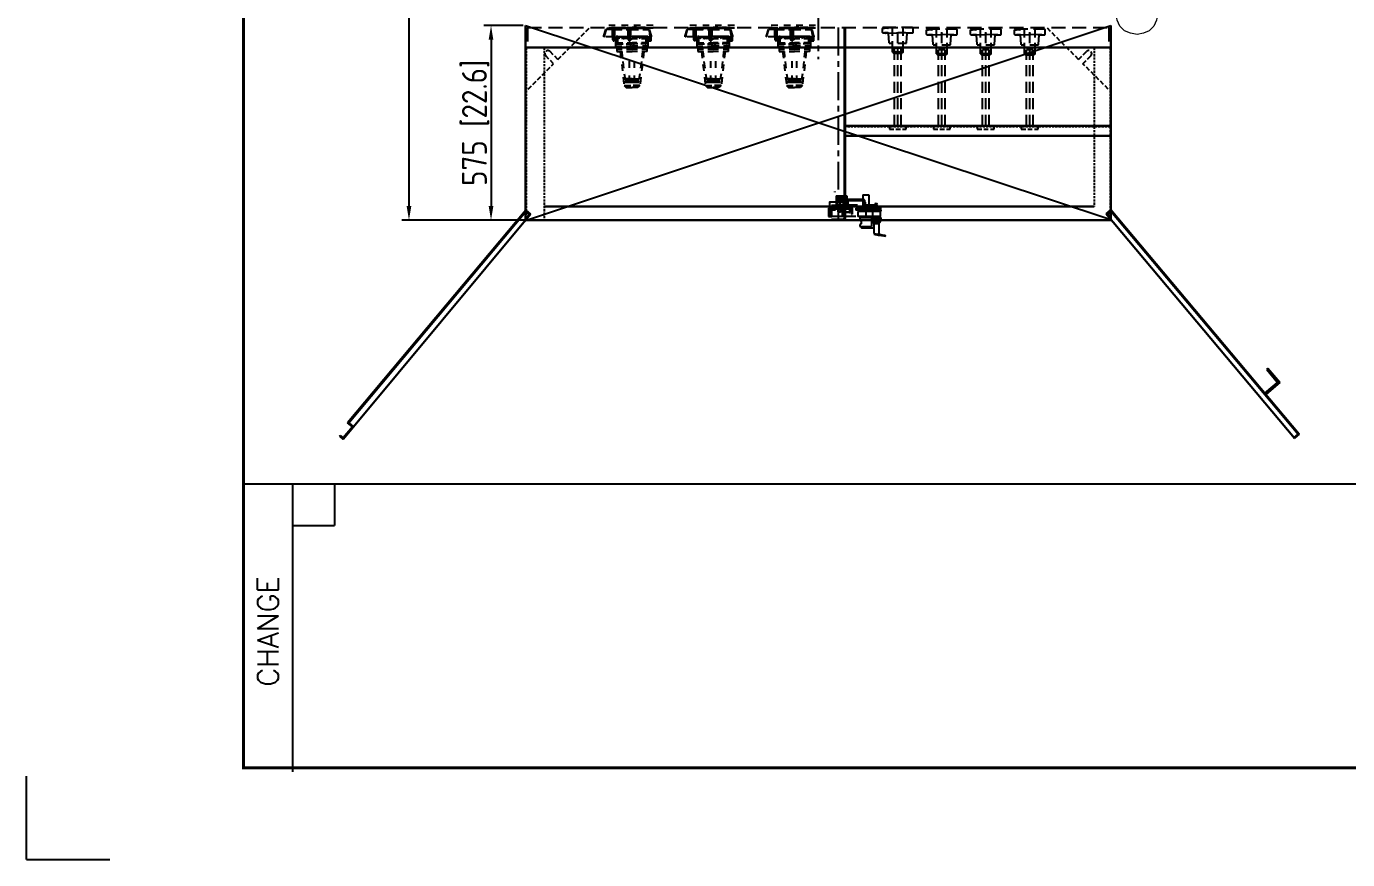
# Model space of a CAD drawing. Header units: millimetres. Extents: x 110847 to 209798, y -190593 to -156788.
# Drawn here: x 198356 to 202260, y -190593 to -188132 of the extents above; entities that cross this region are included whole.
import ezdxf

# ---------------------------------------------------------------- set-up
doc = ezdxf.new("R2010")
doc.units = ezdxf.units.MM
doc.header["$LTSCALE"] = 13
for name, pattern in [('ACAD_ISO02W100', [15, 12, -3]), ('CENTER', [50.8, 31.75, -6.35, 6.35, -6.35]), ('CENTERX2', [101.6, 63.5, -12.7, 12.7, -12.7]), ('DASHED', [0.75, 0.5, -0.25]), ('HIDDEN', [9.525, 6.35, -3.175])]:
    doc.linetypes.add(name, pattern=pattern)
doc.layers.get('0').update_dxf_attribs({"color": 1, "linetype": 'CENTER'})
for name, color, linetype in [('1', 4, 'Continuous'), ('2', 3, 'Continuous'), ('4虚线层', 6, 'DASHED'), ('PDF_几何图形', 7, 'Continuous'), ('粗实线', 4, 'Continuous'), ('虚线', 6, 'HIDDEN')]:
    doc.layers.add(name, color=color, linetype=linetype)
for name, color, linetype, lineweight in [('2细实线', 3, 'Continuous', 20), ('标注、文本', 3, 'Continuous', 25), ('铁心', 3, 'Continuous', 0)]:
    doc.layers.add(name, color=color, linetype=linetype, lineweight=lineweight)
doc.layers.add('paper', color=254, linetype='Continuous', plot=False)
doc.styles.add('ROMANS', font='romans.shx', dxfattribs={"bigfont": 'whgtxt.shx'})
doc.styles.get("Standard").update_dxf_attribs({"font": 'gbenor.shx', "bigfont": 'gbcbig.shx'})
doc.dimstyles.new('英寸 1-10', dxfattribs={"dimscale": 14, "dimtxt": 3.5, "dimasz": 2, "dimexe": 1.5, "dimexo": 0.5, "dimgap": 0.5, "dimtad": 1, "dimtoh": 1, "dimdec": 1, "dimdsep": 46, "dimtxsty": 'Standard', "dimcen": 2.5, "dimclrd": 3, "dimclre": 3, "dimclrt": 3, "dimadec": 0, "dimazin": 2, "dimtfac": 1, "dimtdec": 1, "dimtmove": 0, "dimatfit": 2, "dimfxl": 1, "dimarcsym": 0})

# ---------------------------------------------------------------- blocks, each defined once
blk = doc.blocks.new('A$C732158F3')
at = {"layer": '4虚线层', "ltscale": 3}
h = blk.add_hatch(color=256, dxfattribs=at)
h.dxf.hatch_style = 2
h.paths.add_polyline_path([(7.3, 129.5), (7.3, 82.9), (11.6, 82.9)])
h = blk.add_hatch(color=256, dxfattribs=at)
h.dxf.hatch_style = 2
h.paths.add_polyline_path([(7.3, 129.5), (11.6, 129.5), (11.6, 82.9)])
h = blk.add_hatch(color=256, dxfattribs=at)
h.dxf.hatch_style = 2
h.paths.add_polyline_path([(7.3, 82.9), (7.3, 43.6), (11.6, 43.6)])
h = blk.add_hatch(color=256, dxfattribs=at)
h.dxf.hatch_style = 2
h.paths.add_polyline_path([(7.3, 82.9), (11.6, 82.9), (11.6, 43.6)])
h = blk.add_hatch(color=256, dxfattribs=at)
h.dxf.hatch_style = 2
h.paths.add_polyline_path([(7.3, 43.6), (7.3, 36.4), (11.6, 36.4)])
h = blk.add_hatch(color=256, dxfattribs=at)
h.dxf.hatch_style = 2
h.paths.add_polyline_path([(7.3, 43.6), (11.6, 43.6), (11.6, 36.4)])
for points in [[(5.8, 122.2), (5.8, 109.1)], [(7.3, 129.5), (7.3, 112)], [(7.3, 109.1), (7.3, 122.2)], [(11.6, 133.9), (30.6, 139.7), (33.5, 139.7)], [(11.6, 114.9), (11.6, 133.9)], [(61.1, 130.9), (53.8, 130.9), (34.9, 130.9), (32, 129.5), (32, 128), (32, 125.1), (34.9, 125.1)], [(33.5, 133.9), (45.1, 133.9), (45.1, 139.7), (33.5, 139.7)], [(33.5, 120.8), (33.5, 139.7)], [(53.8, 122.2), (53.8, 123.7), (50.9, 125.1), (33.5, 125.1)], [(53.8, 122.2), (53.8, 123.7), (50.9, 125.1), (33.5, 125.1)], [(37.8, 110.6), (37.8, 125.1)], [(50.9, 125.1), (50.9, 110.6)], [(50.9, 125.1), (50.9, 110.6)], [(53.8, 122.2), (53.8, 109.1)], [(53.8, 122.2), (53.8, 109.1)], [(77.1, 128), (61.1, 128), (61.1, 130.9)], [(61.1, 130.9), (61.1, 113.5)], [(75.7, 117.8), (77.1, 117.8)], [(77.1, 128), (77.1, 112)], [(5.8, 96), (5.8, 82.9)], [(5.8, 69.8), (5.8, 82.9)], [(7.3, 100.4), (7.3, 82.9)], [(7.3, 65.5), (7.3, 82.9)], [(11.6, 65.5), (11.6, 82.9)], [(11.6, 81.5), (11.6, 80), (13.1, 78.6), (33.5, 78.6)], [(11.6, 78.6), (11.6, 77.1), (13.1, 75.7)], [(32, 98.9), (32, 82.9)], [(32, 66.9), (32, 82.9)], [(33.5, 88.8), (33.5, 107.7)], [(33.5, 88.8), (33.5, 87.3), (34.9, 85.8)], [(34.9, 85.8), (39.3, 84.4), (42.2, 78.6)], [(37.8, 84.4), (37.8, 98.9)], [(45.1, 77.1), (43.6, 78.6), (42.2, 78.6)], [(50.9, 97.5), (50.9, 82.9)], [(50.9, 97.5), (50.9, 82.9)], [(50.9, 68.4), (50.9, 82.9)], [(53.8, 100.4), (53.8, 82.9)], [(53.8, 96), (53.8, 82.9)], [(53.8, 96), (53.8, 82.9)], [(53.8, 65.5), (53.8, 82.9)], [(53.8, 69.8), (53.8, 82.9)], [(61.1, 100.4), (61.1, 82.9)], [(61.1, 65.5), (61.1, 82.9)], [(69.8, 98.9), (69.8, 82.9)], [(69.8, 66.9), (69.8, 82.9)], [(77.1, 98.9), (77.1, 82.9)], [(77.1, 66.9), (77.1, 82.9)], [(125.1, 90.2), (97.5, 90.2)], [(167.3, 90.2), (138.2, 90.2)], [(142.6, 106.2), (158.6, 103.3)], [(152.8, 109.1), (177.5, 106.2)], [(158.6, 103.3), (160, 100.4), (161.5, 100.4), (163, 100.4), (164.4, 101.8)], [(165.9, 103.3), (164.4, 101.8)], [(167.3, 101.8), (167.3, 103.3), (165.9, 103.3)], [(165.9, 62.6), (167.3, 62.6), (167.3, 64), (167.3, 82.9)], [(177.5, 106.2), (183.3, 100.4), (183.3, 82.9)], [(177.5, 59.7), (183.3, 65.5), (183.3, 82.9)], [(7.3, 56.7), (7.3, 43.6)], [(7.3, 36.4), (7.3, 53.8)], [(11.6, 75.7), (11.6, 74.2), (13.1, 72.7)], [(13.1, 71.3), (11.6, 71.3), (11.6, 69.8)], [(11.6, 53.8), (11.6, 36.4)], [(53.8, 40.7), (34.9, 40.7), (32, 40.7), (32, 37.8)], [(42.2, 72.7), (42.2, 74.2), (42.2, 75.7), (39.3, 75.7), (33.5, 75.7)], [(33.5, 75.7), (33.5, 72.7)], [(37.8, 71.3), (37.8, 40.7), (33.5, 40.7), (36.4, 40.7)], [(50.9, 40.7), (33.5, 40.7), (33.5, 71.3)], [(33.5, 40.7), (33.5, 39.3), (34.9, 39.3)], [(34.9, 39.3), (39.3, 37.8), (42.2, 32)], [(42.2, 71.3), (43.6, 72.7), (45.1, 74.2)], [(50.9, 40.7), (50.9, 55.3)], [(50.9, 40.7), (53.8, 42.2), (53.8, 43.6)], [(53.8, 43.6), (53.8, 56.7)], [(61.1, 34.9), (61.1, 52.4)], [(69.8, 37.8), (69.8, 53.8)], [(77.1, 37.8), (77.1, 53.8)], [(125.1, 75.7), (97.5, 75.7)], [(167.3, 75.7), (138.2, 75.7)], [(142.6, 59.7), (158.6, 62.6)], [(152.8, 56.7), (177.5, 59.7)], [(164.4, 64), (163, 65.5), (161.5, 65.5), (160, 65.5), (158.6, 62.6)], [(165.9, 62.6), (164.4, 64)], [(165.9, 62.6), (165.9, 64)], [(11.6, 16), (8.7, 16), (8.7, 8.7), (11.6, 8.7)], [(11.6, 21.8), (11.6, 32)], [(11.6, 32), (11.6, 29.1), (13.1, 29.1)], [(11.6, 29.1), (11.6, 27.6), (13.1, 26.2)], [(13.1, 24.7), (11.6, 24.7), (11.6, 21.8), (11.6, 5.8)], [(33.5, 1.5), (30.6, 1.5), (11.6, 7.3)], [(33.5, 1.5), (33.5, 0), (30.6, 0), (11.6, 5.8)], [(32, 37.8), (32, 36.4), (34.9, 34.9)], [(42.2, 26.2), (42.2, 27.6), (39.3, 29.1), (33.5, 29.1)], [(61.1, 34.9), (53.8, 34.9), (34.9, 34.9)], [(45.1, 29.1), (43.6, 30.6), (42.2, 32)], [(42.2, 24.7), (43.6, 26.2), (45.1, 27.6)]]:
    blk.add_lwpolyline(points, dxfattribs=at)
blk.add_lwpolyline([(11.6, 34.9), (11.6, 32)], close=True, dxfattribs=at)
for points in [[(0, 145.5), (0, 145.5), (0, 120.8), (0, 120.8)], [(7.3, 122.2), (7.3, 122.2), (5.8, 122.2), (5.8, 122.2)], [(7.3, 145.5), (7.3, 145.5), (7.3, 120.8), (7.3, 120.8)], [(11.6, 129.5), (11.6, 129.5), (7.3, 129.5), (7.3, 129.5)], [(33.5, 136.8), (33.5, 136.8), (11.6, 133.9), (11.6, 133.9)], [(32, 128), (32, 128), (32, 129.5), (32, 129.5)], [(32, 128), (32, 128), (32, 112), (32, 112)], [(37.8, 117.8), (37.8, 117.8), (33.5, 125.1), (33.5, 125.1)], [(34.9, 125.1), (34.9, 125.1), (53.8, 125.1), (53.8, 125.1)], [(37.8, 120.8), (37.8, 120.8), (36.4, 125.1), (36.4, 125.1)], [(53.8, 130.9), (53.8, 130.9), (53.8, 113.5), (53.8, 113.5)], [(69.8, 128), (69.8, 128), (69.8, 112), (69.8, 112)], [(77.1, 117.8), (77.1, 117.8), (103.3, 114.9), (103.3, 114.9)], [(0, 107.7), (0, 107.7), (0, 82.9), (0, 82.9)], [(7.3, 107.7), (7.3, 107.7), (7.3, 82.9), (7.3, 82.9)], [(7.3, 82.9), (7.3, 82.9), (7.3, 96), (7.3, 96)], [(7.3, 82.9), (7.3, 82.9), (7.3, 69.8), (7.3, 69.8)], [(11.6, 82.9), (11.6, 82.9), (11.6, 101.8), (11.6, 101.8)], [(11.6, 82.9), (11.6, 82.9), (11.6, 65.5), (11.6, 65.5)], [(32, 112), (32, 112), (32, 82.9), (32, 82.9)], [(32, 55.3), (32, 55.3), (32, 82.9), (32, 82.9)], [(33.5, 114.9), (33.5, 114.9), (37.8, 103.3), (37.8, 103.3)], [(42.2, 78.6), (42.2, 78.6), (33.5, 78.6), (33.5, 78.6)], [(53.8, 87.3), (53.8, 87.3), (61.1, 87.3), (61.1, 87.3)], [(53.8, 78.6), (53.8, 78.6), (61.1, 78.6), (61.1, 78.6)], [(77.1, 113.5), (77.1, 113.5), (93.1, 112), (93.1, 112)], [(106.2, 110.6), (106.2, 110.6), (130.9, 107.7), (130.9, 107.7)], [(114.9, 113.5), (114.9, 113.5), (139.7, 110.6), (139.7, 110.6)], [(157.1, 82.9), (157.1, 82.9), (157.1, 104.8), (157.1, 104.8)], [(157.1, 82.9), (157.1, 82.9), (157.1, 62.6), (157.1, 62.6)], [(158.6, 82.9), (158.6, 82.9), (158.6, 103.3), (158.6, 103.3)], [(158.6, 82.9), (158.6, 82.9), (158.6, 62.6), (158.6, 62.6)], [(164.4, 82.9), (164.4, 82.9), (164.4, 101.8), (164.4, 101.8)], [(164.4, 82.9), (164.4, 82.9), (164.4, 64), (164.4, 64)], [(167.3, 82.9), (167.3, 82.9), (167.3, 101.8), (167.3, 101.8)], [(177.5, 106.2), (177.5, 106.2), (177.5, 82.9), (177.5, 82.9)], [(177.5, 59.7), (177.5, 59.7), (177.5, 82.9), (177.5, 82.9)], [(0, 71.3), (0, 71.3), (0, 46.6), (0, 46.6)], [(5.8, 43.6), (5.8, 43.6), (5.8, 56.7), (5.8, 56.7)], [(7.3, 43.6), (7.3, 43.6), (5.8, 43.6), (5.8, 43.6)], [(7.3, 71.3), (7.3, 71.3), (7.3, 46.6), (7.3, 46.6)], [(11.6, 34.9), (11.6, 34.9), (11.6, 52.4), (11.6, 52.4)], [(33.5, 75.7), (33.5, 75.7), (13.1, 75.7), (13.1, 75.7)], [(33.5, 72.7), (33.5, 72.7), (13.1, 72.7), (13.1, 72.7)], [(33.5, 71.3), (33.5, 71.3), (13.1, 71.3), (13.1, 71.3)], [(32, 37.8), (32, 37.8), (32, 53.8), (32, 53.8)], [(33.5, 75.7), (33.5, 75.7), (33.5, 72.7), (33.5, 72.7)], [(33.5, 72.7), (33.5, 72.7), (42.2, 72.7), (42.2, 72.7)], [(33.5, 71.3), (33.5, 71.3), (42.2, 71.3), (42.2, 71.3)], [(33.5, 71.3), (33.5, 71.3), (33.5, 40.7), (33.5, 40.7)], [(33.5, 50.9), (33.5, 50.9), (37.8, 62.6), (37.8, 62.6)], [(37.8, 48), (37.8, 48), (33.5, 40.7), (33.5, 40.7)], [(37.8, 45.1), (37.8, 45.1), (36.4, 40.7), (36.4, 40.7)], [(37.8, 56.7), (37.8, 56.7), (37.8, 58.2), (37.8, 58.2)], [(45.1, 74.2), (45.1, 74.2), (45.1, 77.1), (45.1, 77.1)], [(53.8, 34.9), (53.8, 34.9), (53.8, 52.4), (53.8, 52.4)], [(77.1, 52.4), (77.1, 52.4), (93.1, 53.8), (93.1, 53.8)], [(77.1, 48), (77.1, 48), (103.3, 50.9), (103.3, 50.9)], [(106.2, 55.3), (106.2, 55.3), (130.9, 58.2), (130.9, 58.2)], [(114.9, 52.4), (114.9, 52.4), (139.7, 55.3), (139.7, 55.3)], [(0, 33.5), (0, 33.5), (0, 8.7), (0, 8.7)], [(11.6, 36.4), (11.6, 36.4), (7.3, 36.4), (7.3, 36.4)], [(7.3, 33.5), (7.3, 33.5), (7.3, 8.7), (7.3, 8.7)], [(11.6, 32), (11.6, 32), (13.1, 32), (13.1, 32)], [(33.5, 32), (33.5, 32), (13.1, 32), (13.1, 32)], [(33.5, 29.1), (33.5, 29.1), (13.1, 29.1), (13.1, 29.1)], [(33.5, 26.2), (33.5, 26.2), (13.1, 26.2), (13.1, 26.2)], [(33.5, 24.7), (33.5, 24.7), (13.1, 24.7), (13.1, 24.7)], [(42.2, 32), (42.2, 32), (33.5, 32), (33.5, 32)], [(33.5, 29.1), (33.5, 29.1), (33.5, 26.2), (33.5, 26.2)], [(33.5, 26.2), (33.5, 26.2), (42.2, 26.2), (42.2, 26.2)], [(33.5, 24.7), (33.5, 24.7), (42.2, 24.7), (42.2, 24.7)], [(33.5, 24.7), (33.5, 24.7), (33.5, 0), (33.5, 0)], [(45.1, 27.6), (45.1, 27.6), (45.1, 29.1), (45.1, 29.1)], [(61.1, 37.8), (61.1, 37.8), (77.1, 37.8), (77.1, 37.8)]]:
    blk.add_open_spline(points, degree=3, dxfattribs=at)
blk = doc.blocks.new('*D117')
at = {"layer": '2细实线', "color": 3, "linetype": 'ByBlock', "lineweight": -2}
for p, q in [((199823.8, -188129.5), (199707.7, -188129.5)), ((199728.7, -188171.5), (199728.7, -188662.5)), ((199855.6, -188704.5), (199707.7, -188704.5))]:
    blk.add_line(p, q, dxfattribs=at)
at = {"layer": '2细实线', "color": 3, "linetype": 'ByBlock'}
for points in [[(199721.7, -188171.5), (199735.7, -188171.5), (199728.7, -188129.5)], [(199721.7, -188662.5), (199735.7, -188662.5), (199728.7, -188704.5)]]:
    blk.add_solid(points, dxfattribs=at)
at = {"layer": 'Defpoints', "color": 0, "linetype": 'ByBlock'}
for p in [(199830.8, -188129.5), (199728.7, -188704.5), (199862.6, -188704.5)]:
    blk.add_point(p, dxfattribs=at)
at = {"layer": '2细实线', "color": 3, "linetype": 'ByBlock', "insert": (199683.4, -188417), "char_height": 73.5, "attachment_point": 5, "rotation": 90}
blk.add_mtext('575 [22.6]', dxfattribs=at)
blk = doc.blocks.new('*D128')
at = {"layer": '2细实线', "color": 3, "linetype": 'ByBlock', "lineweight": -2}
for p, q in [((200053.8, -186642.5), (199465.3, -186642.5)), ((199486.3, -186684.5), (199486.3, -188662.5)), ((199721.7, -188704.5), (199465.3, -188704.5))]:
    blk.add_line(p, q, dxfattribs=at)
at = {"layer": '2细实线', "color": 3, "linetype": 'ByBlock'}
for points in [[(199479.3, -186684.5), (199493.3, -186684.5), (199486.3, -186642.5)], [(199479.3, -188662.5), (199493.3, -188662.5), (199486.3, -188704.5)]]:
    blk.add_solid(points, dxfattribs=at)
at = {"layer": 'Defpoints', "color": 0, "linetype": 'ByBlock'}
for p in [(200060.8, -186642.5), (199486.3, -188704.5), (199728.7, -188704.5)]:
    blk.add_point(p, dxfattribs=at)
at = {"layer": '2细实线', "color": 3, "linetype": 'ByBlock', "insert": (199441, -187673.5), "char_height": 73.5, "attachment_point": 5, "rotation": 90}
blk.add_mtext('2062 [81.2]', dxfattribs=at)
blk = doc.blocks.new('A$C62CB6CE0')
at = {"layer": 'PDF_几何图形'}
for p, q in [((22.3, 119.3), (54.2, 119.3)), ((22.3, 119.3), (22.3, 89.9)), ((54.2, 119.3), (54.2, 89.9)), ((101.2, 122.2), (101.2, 108.9)), ((101.2, 122.2), (119, 122.2)), ((119, 122.2), (119, 86.6)), ((0, 82.5), (26.9, 82.5)), ((0, 82.5), (0, 57.6)), ((2.1, 80.4), (26.9, 80.4)), ((2.1, 80.4), (2.1, 55.2)), ((3.7, 101.1), (32.7, 101.1)), ((6.6, 80.4), (6.6, 55.2)), ((65.8, 89.9), (8.7, 89.9)), ((15.7, 85.3), (56.7, 85.3)), ((20.3, 80.4), (20.3, 77.9)), ((23.6, 92), (64.5, 92)), ((64.5, 89.9), (23.6, 89.9)), ((23.6, 87.4), (64.5, 87.4)), ((26.9, 104), (26.9, 85.3)), ((33.1, 104), (26.9, 104)), ((26.9, 80.4), (49.6, 80.4)), ((26.9, 80.4), (26.9, 78.3)), ((26.9, 78.3), (49.6, 78.3)), ((28.1, 78.3), (28.1, 73.4)), ((33.1, 114.7), (33.1, 104)), ((33.1, 112.2), (33.9, 111.4)), ((43.8, 111.4), (33.1, 111)), ((33.9, 111.4), (33.1, 111)), ((33.1, 111), (33.9, 110.6)), ((43.8, 110.6), (33.1, 110.2)), ((33.9, 110.6), (33.1, 110.2)), ((33.1, 108.5), (33.9, 108.1)), ((33.1, 101.5), (33.9, 101.1)), ((33.1, 98.6), (33.1, 80.4)), ((43, 112.2), (33.9, 111.4)), ((43, 111), (33.9, 110.6)), ((43, 110.2), (33.9, 109.7)), ((43, 109.3), (33.9, 108.9)), ((43, 108.5), (33.9, 108.1)), ((43, 107.7), (33.9, 107.3)), ((43, 106.9), (33.9, 106.4)), ((43, 105.6), (33.9, 105.2)), ((43, 104.8), (33.9, 104.4)), ((43, 104), (33.9, 103.5)), ((43, 103.1), (33.9, 102.7)), ((43, 102.3), (33.9, 101.9)), ((43, 101.5), (33.9, 101.1)), ((43, 101.5), (33.9, 101.1)), ((43, 101.5), (33.9, 101.1)), ((43, 100.7), (33.9, 100.2)), ((43, 99.4), (33.9, 99)), ((38.5, 78.3), (38.5, 73.4)), ((43.8, 111.4), (43, 111)), ((43, 111), (43.8, 110.6)), ((43.8, 110.6), (43, 110.2)), ((43.8, 109.7), (43, 109.3)), ((43.8, 108.9), (43, 108.5)), ((43.8, 108.1), (43, 107.7)), ((43.8, 107.3), (43, 106.9)), ((43.8, 106.4), (43, 105.6)), ((43.8, 105.2), (43, 104.8)), ((43.8, 104.4), (43, 104)), ((43.8, 103.5), (43, 103.1)), ((43.8, 102.7), (43, 102.3)), ((43.8, 101.9), (43, 101.5)), ((43.8, 101.1), (43, 100.7)), ((43.8, 100.2), (43, 99.4)), ((43, 82.5), (69.9, 82.5)), ((43, 80.4), (67.8, 80.4)), ((49.6, 104), (43.8, 104)), ((43.8, 99), (43.8, 80.4)), ((44.9, 109.3), (44.9, 104.8)), ((44.9, 109.3), (49.5, 109.3)), ((49.5, 104.8), (44.9, 104.8)), ((44.9, 92), (85.9, 92)), ((85.9, 89.9), (44.9, 89.9)), ((44.9, 87.4), (85.9, 87.4)), ((48.8, 78.3), (48.8, 73.4)), ((49.5, 109.3), (99.1, 109.3)), ((49.5, 104.8), (99.1, 104.8)), ((49.6, 104), (49.6, 85.3)), ((49.6, 80.4), (49.6, 78.3)), ((55.3, 104), (55.3, 87.4)), ((55.3, 104), (57.3, 104)), ((57.3, 104), (57.3, 87.4)), ((61.9, 85.3), (61.9, 71.7)), ((61.9, 85.3), (61.9, 71.7)), ((72.4, 85.3), (61.9, 85.3)), ((64.4, 87.4), (64.4, 69.2)), ((64.4, 87.4), (64.4, 69.2)), ((65.8, 89.9), (65.8, 87.4)), ((67.8, 80.4), (67.8, 64.3)), ((69.9, 82.5), (69.9, 64.3)), ((80.9, 82), (80.9, 76.7)), ((80.9, 82), (81.3, 82)), ((81.3, 82), (81.3, 76.7)), ((130.5, 82), (81.3, 82)), ((101.2, 104.4), (101.2, 82)), ((101.6, 92), (142.5, 92)), ((142.5, 89.9), (101.6, 89.9)), ((101.6, 87.4), (142.5, 87.4)), ((103.7, 100.2), (103.7, 91.1)), ((108.2, 100.2), (108.2, 91.1)), ((110.3, 80.4), (110.3, 55.2)), ((130.5, 82), (130.5, 76.7)), ((130.5, 82), (131.8, 82)), ((131.8, 82), (131.8, 76.7)), ((151.6, 82), (131.8, 82)), ((135.5, 84.1), (135.5, 78.3)), ((146.3, 84.1), (146.3, 78.3)), ((151.6, 82), (151.6, 76.7)), ((153.7, 86.6), (153.7, 82)), ((3.7, 57.6), (3.7, 76.7)), ((23.2, 57.6), (3.7, 57.6)), ((8.7, 77.9), (20.3, 77.9)), ((8.7, 77.9), (8.7, 57.6)), ((60, 57.6), (19, 57.6)), ((40.1, 57.6), (38, 57.6)), ((81.3, 57.6), (40.4, 57.6)), ((43.4, 71.3), (47.1, 71.3)), ((47.6, 71.7), (47.1, 71.3)), ((50.7, 71.7), (61.9, 71.7)), ((50.7, 71.7), (50.7, 69.2)), ((64.4, 69.2), (50.7, 69.2)), ((61.9, 69.2), (64.4, 69.2)), ((61.9, 69.2), (64.4, 69.2)), ((64.4, 69.2), (61.9, 69.2)), ((67.8, 64.3), (69.9, 64.3)), ((81.3, 76.7), (80.9, 76.7)), ((130.5, 76.7), (81.3, 76.7)), ((130.1, 72.1), (86.7, 72.1)), ((86.7, 72.1), (86.7, 57.6)), ((130.1, 57.6), (86.7, 57.6)), ((92.5, 55.2), (92.5, 46.5)), ((92.5, 55.2), (126.8, 55.2)), ((92.5, 46.5), (93.3, 46.5)), ((138, 57.6), (97, 57.6)), ((103.7, 57.6), (103.7, 55.2)), ((104.5, 76.7), (104.5, 72.1)), ((115.7, 76.7), (115.7, 72.1)), ((116.5, 57.6), (116.5, 55.2)), ((126.8, 55.2), (126.8, 28.3)), ((129.3, 47.3), (126.8, 47.3)), ((127.7, 76.7), (127.7, 73.8)), ((127.7, 73.8), (154.9, 73.8)), ((127.7, 55.2), (127.7, 49.8)), ((141.3, 55.2), (127.7, 55.2)), ((141.3, 49.8), (127.7, 49.8)), ((129.3, 41.9), (152.9, 41.9)), ((130.1, 73.8), (130.1, 57.6)), ((141.3, 57.6), (130.1, 57.6)), ((131.8, 76.7), (130.5, 76.7)), ((151.6, 76.7), (131.8, 76.7)), ((132.2, 57.6), (132.2, 55.2)), ((152.5, 57.6), (141.3, 57.6)), ((154.9, 55.2), (141.3, 55.2)), ((154.9, 49.8), (141.3, 49.8)), ((150.4, 57.6), (150.4, 55.2)), ((152.5, 73.8), (152.5, 57.6)), ((152.9, 49), (152.9, 41.9)), ((152.9, 41.5), (152.9, 41.9)), ((153.7, 76.7), (154.9, 76.7)), ((154.9, 76.7), (154.9, 73.8)), ((154.9, 55.2), (154.9, 49.8)), ((92.5, 33.7), (92.5, 28.3)), ((93.3, 33.7), (92.5, 33.7)), ((92.5, 28.3), (126.8, 28.3)), ((133.9, 37.4), (141.3, 37.4)), ((133.9, 29.1), (133.9, 7.2)), ((141.3, 37.4), (148.7, 37.4)), ((148.7, 29.1), (148.7, 7.2))]:
    blk.add_line(p, q, dxfattribs=at)
for points in [[(3.7, 91.6), (3.7, 101.1), (4.1, 100.7)], [(33.1, 114.7), (43.8, 114.7), (43.8, 104)], [(33.1, 112.2), (43, 112.2), (43.8, 111.4)], [(43, 110.2), (43.8, 109.7), (33.1, 109.3)], [(33.1, 110.2), (33.9, 109.7), (33.1, 109.3)], [(43, 109.3), (43.8, 108.9), (33.1, 108.5)], [(33.1, 109.3), (33.9, 108.9), (33.1, 108.5)], [(43, 108.5), (43.8, 108.1), (33.1, 107.7)], [(43, 108.5), (33.9, 108.1), (33.1, 107.7)], [(43, 107.7), (43.8, 107.3), (33.1, 106.9)], [(33.1, 107.7), (33.9, 107.3), (33.1, 106.9)], [(43, 106.9), (43.8, 106.4), (33.1, 105.6)], [(33.1, 106.9), (33.9, 106.4), (33.1, 105.6)], [(43, 105.6), (43.8, 105.2), (33.1, 104.8)], [(33.1, 105.6), (33.9, 105.2), (33.1, 104.8)], [(43, 104.8), (43.8, 104.4), (33.1, 104)], [(33.1, 104.8), (33.9, 104.4), (33.1, 104)], [(43, 104), (43.8, 103.5), (33.1, 103.1)], [(33.1, 104), (33.9, 103.5), (33.1, 103.1)], [(43, 103.1), (43.8, 102.7), (33.1, 102.3)], [(33.1, 103.1), (33.9, 102.7), (33.1, 102.3)], [(43, 102.3), (43.8, 101.9), (33.1, 101.5)], [(33.1, 102.3), (33.9, 101.9), (33.1, 101.5)], [(43, 101.5), (43.8, 101.1), (33.1, 100.7)], [(43, 101.5), (33.9, 101.1), (33.1, 100.7)], [(43, 100.7), (43.8, 100.2), (33.1, 99.4)], [(33.1, 100.7), (33.9, 100.2), (33.1, 99.4)], [(43, 99.4), (43.8, 99), (33.1, 98.6)], [(33.1, 99.4), (33.9, 99), (33.1, 98.6)], [(40.1, 93.6), (40.1, 57.6), (40.5, 57.2)], [(108.2, 100.2), (100.4, 109.3), (99.1, 109.3)], [(103.7, 100.2), (103.7, 101.5), (103.3, 101.9), (103.3, 102.3), (102.8, 103.1), (102.4, 103.5), (102, 104), (101.6, 104.4), (100.8, 104.4), (100.4, 104.8), (99.1, 104.8)], [(103.7, 91.1), (111.5, 82), (112.8, 82)], [(108.2, 91.1), (108.2, 89.9), (109, 89.1), (109, 88.2), (109.5, 87.8), (109.9, 87.4), (110.7, 87.4), (111.1, 87), (111.5, 86.6), (112.8, 86.6), (153.7, 86.6)], [(151.6, 82), (153.7, 82), (153.7, 76.7), (151.6, 76.7)], [(28.1, 73.4), (28.5, 72.9), (28.9, 72.5), (29.4, 72.5), (29.8, 72.1), (30.2, 72.1), (30.6, 71.7), (31.4, 71.7), (31.8, 71.3), (33.1, 71.3)], [(28.1, 73.4), (28.1, 72.9), (28.5, 72.5), (28.5, 72.1), (28.9, 72.1), (28.9, 71.7), (29.4, 71.7)], [(28.9, 71.7), (29.8, 71.3), (33.1, 71.3)], [(43.4, 71.3), (33.1, 71.3), (34.7, 71.3), (35.2, 71.7), (36, 71.7), (36.4, 72.1), (36.8, 72.1), (37.2, 72.5), (37.6, 72.5), (38, 72.9), (38.5, 73.4)], [(38.5, 73.4), (38.9, 72.9), (39.7, 72.1), (40.1, 72.1), (40.9, 71.7), (41.8, 71.7), (42.2, 71.3), (43.4, 71.3)], [(43.4, 71.3), (45.1, 71.3), (45.5, 71.7), (46.3, 71.7), (46.7, 72.1), (47.1, 72.1), (47.6, 72.5), (48, 72.5), (48.4, 72.9), (48.8, 73.4)], [(47.6, 71.7), (47.6, 72.1), (48, 72.1), (48, 72.5), (48.4, 72.5), (48.4, 72.9), (48.8, 73.4)], [(93.3, 46.5), (94.2, 46.1), (95, 44.8), (96.2, 43.2), (97, 39.9), (96.2, 36.5), (95, 34.9), (94.2, 34.1), (93.3, 33.7)], [(130.5, 49.8), (129.7, 49.8), (129.7, 49.4), (129.3, 49), (129.3, 41.9), (129.7, 41.9), (129.7, 41.5), (133.9, 37.4), (133.9, 29.1)], [(152.9, 41.5), (148.7, 37.4), (148.7, 29.1)], [(152.9, 49), (152.9, 49.8), (152.1, 49.8)], [(97.9, 28.3), (97.9, 24.6), (133.9, 24.6)], [(133.9, 7.2), (148.3, 5.5), (148.7, 7.2)]]:
    blk.add_lwpolyline(points, dxfattribs=at)
blk.add_lwpolyline([(25.6, 85.3), (50.9, 85.3), (50.9, 82.5), (25.6, 82.5)], close=True, dxfattribs=at)
for points in [[(108.2, 101.5), (106.4, 106.8), (105.9, 107.6), (100.4, 109.3)], [(103.7, 89.9), (104.6, 86), (107.7, 83), (111.5, 82)], [(140.5, 96.1), (138.4, 96.1), (136.7, 94.4), (136.7, 92.4)], [(136.7, 92.4), (136.7, 90.3), (138.4, 88.2), (140.5, 88.2)], [(144.6, 92.4), (144.6, 94.4), (142.5, 96.1), (140.5, 96.1)], [(140.5, 88.2), (142.5, 88.2), (144.6, 90.3), (144.6, 92.4)], [(134.3, 5.5), (171.8, -1.9), (181.4, -1.8), (148.3, 5.5)]]:
    blk.add_open_spline(points, degree=3, dxfattribs=at)

msp = doc.modelspace()

# ---------------------------------------------------------------- linework, layer by layer
at = {"layer": '1', "color": 1, "linetype": 'CENTERX2', "lineweight": -3, "ltscale": 0.1}
for p, q in [((200695.829, -187297.195), (200695.829, -188228.359)), ((200754.829, -188135.487), (200754.829, -188704.487))]:
    msp.add_line(p, q, dxfattribs=at)
at = {"layer": '1', "const_width": 8.634}
msp.add_lwpolyline([(198997.156, -190321.999), (208469.476, -190321.999), (208469.476, -183513.769), (198997.156, -183513.769), (198997.156, -190321.999)], dxfattribs=at)
at = {"layer": '2'}
for p, q in [((198997.156, -189483.304), (208469.476, -189483.304)), ((199142.474, -189483.304), (199142.474, -190334.332)), ((199265.812, -189483.304), (199265.812, -189606.641)), ((199142.474, -189606.641), (199265.812, -189606.641))]:
    msp.add_line(p, q, dxfattribs=at)
at = {"layer": '4虚线层', "ltscale": 2}
for p, q in [((199926.548, -188229.478), (200020.54, -188135.487)), ((201465.11, -188229.478), (201371.118, -188135.487)), ((199913.82, -188242.206), (199890.486, -188218.872)), ((199926.548, -188229.478), (199903.214, -188206.144)), ((201465.11, -188229.478), (201488.444, -188206.144)), ((201477.838, -188242.206), (201501.172, -188218.872)), ((199838.829, -188317.198), (199913.82, -188242.206)), ((201552.829, -188317.198), (201477.838, -188242.206)), ((200905.83, -188425.487), (200905.83, -188435.487)), ((200955.83, -188425.487), (200905.83, -188425.487)), ((200905.83, -188435.487), (200955.83, -188435.487)), ((200935.343, -188425.487), (200926.343, -188425.487)), ((200935.343, -188425.487), (200926.343, -188425.487)), ((200935.343, -188425.487), (200926.343, -188425.487)), ((200935.343, -188425.487), (200926.343, -188425.487)), ((200935.343, -188425.487), (200926.343, -188425.487)), ((200935.343, -188425.487), (200926.343, -188425.487)), ((200955.83, -188435.487), (200955.83, -188425.487)), ((201035.829, -188425.487), (201035.829, -188435.487)), ((201085.829, -188425.487), (201035.829, -188425.487)), ((201035.829, -188435.487), (201085.829, -188435.487)), ((201065.342, -188425.487), (201056.342, -188425.487)), ((201065.342, -188425.487), (201056.342, -188425.487)), ((201065.342, -188425.487), (201056.342, -188425.487)), ((201065.342, -188425.487), (201056.342, -188425.487)), ((201065.342, -188425.487), (201056.342, -188425.487)), ((201065.342, -188425.487), (201056.342, -188425.487)), ((201085.829, -188435.487), (201085.829, -188425.487)), ((201165.828, -188425.486), (201165.828, -188435.486)), ((201215.828, -188425.486), (201165.828, -188425.486)), ((201165.828, -188435.486), (201215.828, -188435.486)), ((201195.341, -188425.486), (201186.341, -188425.486)), ((201195.341, -188425.486), (201186.341, -188425.486)), ((201195.341, -188425.486), (201186.341, -188425.486)), ((201195.341, -188425.486), (201186.341, -188425.486)), ((201195.341, -188425.486), (201186.341, -188425.486)), ((201195.341, -188425.486), (201186.341, -188425.486)), ((201215.828, -188435.486), (201215.828, -188425.486)), ((201295.826, -188425.487), (201295.826, -188435.487)), ((201345.826, -188425.487), (201295.826, -188425.487)), ((201295.826, -188435.487), (201345.826, -188435.487)), ((201325.339, -188425.487), (201316.339, -188425.487)), ((201325.339, -188425.487), (201316.339, -188425.487)), ((201325.339, -188425.487), (201316.339, -188425.487)), ((201325.339, -188425.487), (201316.339, -188425.487)), ((201325.339, -188425.487), (201316.339, -188425.487)), ((201325.339, -188425.487), (201316.339, -188425.487)), ((201345.826, -188435.487), (201345.826, -188425.487))]:
    msp.add_line(p, q, dxfattribs=at)
at = {"layer": '4虚线层', "ltscale": 5}
for p, q in [((200885.84, -188150.487), (200885.84, -188137.969)), ((200886.84, -188136.97), (200891.848, -188136.987)), ((200891.848, -188137.543), (200891.848, -188136.987)), ((200893.792, -188137.543), (200891.848, -188137.543)), ((200893.792, -188136.987), (200893.792, -188137.543)), ((200893.792, -188136.987), (200893.792, -188137.543)), ((200894.741, -188136.987), (200893.792, -188136.987)), ((200894.741, -188137.543), (200894.741, -188136.987)), ((200896.686, -188137.543), (200894.741, -188137.543)), ((200897.635, -188136.987), (200896.686, -188136.987)), ((200896.686, -188136.987), (200896.686, -188137.543)), ((200896.686, -188136.987), (200896.686, -188137.543)), ((200897.635, -188137.543), (200897.635, -188136.987)), ((200899.58, -188137.543), (200897.635, -188137.543)), ((200901.34, -188136.987), (200899.58, -188136.987)), ((200899.58, -188136.987), (200899.58, -188137.543)), ((200914.821, -188208.487), (200914.821, -188135.487)), ((200930.83, -188425.487), (200930.829, -188135.487)), ((200946.837, -188208.487), (200946.836, -188135.487)), ((200975.84, -188150.487), (200975.84, -188136.487)), ((201044.82, -188213.487), (201044.82, -188140.487)), ((201060.829, -188425.487), (201060.827, -188140.487)), ((201076.835, -188213.487), (201076.835, -188140.487)), ((201174.819, -188213.487), (201174.819, -188140.487)), ((201190.827, -188425.487), (201190.826, -188140.487)), ((201206.834, -188213.487), (201206.833, -188140.487)), ((201304.818, -188213.487), (201304.818, -188140.487)), ((201320.826, -188425.487), (201320.825, -188140.487)), ((201336.833, -188213.487), (201336.832, -188140.487)), ((200886.84, -188151.487), (200902.404, -188151.487)), ((200902.386, -188151.487), (200891.821, -188151.487)), ((200902.398, -188151.487), (200891.833, -188151.487)), ((200905.259, -188180.554), (200903.383, -188152.421)), ((200905.271, -188180.554), (200903.396, -188152.421)), ((200956.383, -188180.554), (200958.259, -188152.421)), ((200956.396, -188180.554), (200958.271, -188152.421)), ((200959.257, -188151.487), (200969.823, -188151.489)), ((200959.269, -188151.487), (200969.835, -188151.489)), ((200959.275, -188151.487), (200974.84, -188151.487)), ((201015.839, -188155.487), (201015.839, -188142.969)), ((201016.839, -188141.97), (201021.846, -188141.987)), ((201016.839, -188156.487), (201032.403, -188156.487)), ((201032.384, -188156.487), (201021.82, -188156.487)), ((201032.397, -188156.487), (201021.832, -188156.487)), ((201021.846, -188142.543), (201021.846, -188141.987)), ((201023.791, -188142.543), (201021.846, -188142.543)), ((201023.791, -188141.987), (201023.791, -188142.543)), ((201023.791, -188141.987), (201023.791, -188142.543)), ((201024.74, -188141.987), (201023.791, -188141.987)), ((201024.74, -188142.543), (201024.74, -188141.987)), ((201026.685, -188142.543), (201024.74, -188142.543)), ((201027.634, -188141.987), (201026.685, -188141.987)), ((201026.685, -188141.987), (201026.685, -188142.543)), ((201026.685, -188141.987), (201026.685, -188142.543)), ((201027.634, -188142.543), (201027.634, -188141.987)), ((201029.579, -188142.543), (201027.634, -188142.543)), ((201031.339, -188141.987), (201029.579, -188141.987)), ((201029.579, -188141.987), (201029.579, -188142.543)), ((201035.258, -188185.554), (201033.382, -188157.421)), ((201035.27, -188185.554), (201033.394, -188157.421)), ((201086.382, -188185.554), (201088.258, -188157.421)), ((201086.394, -188185.554), (201088.27, -188157.421)), ((201089.256, -188156.487), (201099.821, -188156.489)), ((201089.268, -188156.487), (201099.834, -188156.489)), ((201089.274, -188156.487), (201104.839, -188156.487)), ((201105.839, -188155.487), (201105.839, -188141.487)), ((201145.837, -188155.487), (201145.837, -188142.969)), ((201146.837, -188141.97), (201151.845, -188141.987)), ((201146.837, -188156.487), (201162.402, -188156.487)), ((201162.383, -188156.487), (201151.819, -188156.487)), ((201162.395, -188156.487), (201151.831, -188156.487)), ((201151.845, -188142.543), (201151.845, -188141.987)), ((201153.79, -188142.543), (201151.845, -188142.543)), ((201153.79, -188141.987), (201153.79, -188142.543)), ((201153.79, -188141.987), (201153.79, -188142.543)), ((201154.739, -188141.987), (201153.79, -188141.987)), ((201154.739, -188142.543), (201154.739, -188141.987)), ((201156.684, -188142.543), (201154.739, -188142.543)), ((201157.633, -188141.987), (201156.684, -188141.987)), ((201156.684, -188141.987), (201156.684, -188142.543)), ((201156.684, -188141.987), (201156.684, -188142.543)), ((201157.633, -188142.543), (201157.633, -188141.987)), ((201159.578, -188142.543), (201157.633, -188142.543)), ((201161.337, -188141.987), (201159.578, -188141.987)), ((201159.578, -188141.987), (201159.578, -188142.543)), ((201165.257, -188185.554), (201163.381, -188157.421)), ((201165.269, -188185.554), (201163.393, -188157.421)), ((201216.381, -188185.554), (201218.257, -188157.421)), ((201216.393, -188185.554), (201218.269, -188157.421)), ((201219.254, -188156.487), (201229.82, -188156.489)), ((201219.267, -188156.487), (201229.832, -188156.489)), ((201219.273, -188156.487), (201234.837, -188156.487)), ((201235.837, -188155.487), (201235.837, -188141.487)), ((201275.836, -188155.487), (201275.836, -188142.969)), ((201276.836, -188141.97), (201281.844, -188141.987)), ((201276.836, -188156.487), (201292.401, -188156.487)), ((201292.382, -188156.487), (201281.818, -188156.487)), ((201292.394, -188156.487), (201281.83, -188156.487)), ((201281.844, -188142.543), (201281.844, -188141.987)), ((201283.789, -188142.543), (201281.844, -188142.543)), ((201283.789, -188141.987), (201283.789, -188142.543)), ((201283.789, -188141.987), (201283.789, -188142.543)), ((201284.738, -188141.987), (201283.789, -188141.987)), ((201284.738, -188142.543), (201284.738, -188141.987)), ((201286.682, -188142.543), (201284.738, -188142.543)), ((201287.632, -188141.987), (201286.682, -188141.987)), ((201286.682, -188141.987), (201286.682, -188142.543)), ((201286.682, -188141.987), (201286.682, -188142.543)), ((201287.632, -188142.543), (201287.632, -188141.987)), ((201289.576, -188142.543), (201287.632, -188142.543)), ((201291.336, -188141.987), (201289.576, -188141.987)), ((201289.576, -188141.987), (201289.576, -188142.543)), ((201295.255, -188185.554), (201293.38, -188157.421)), ((201295.268, -188185.554), (201293.392, -188157.421)), ((201346.38, -188185.554), (201348.255, -188157.421)), ((201346.392, -188185.554), (201348.268, -188157.421)), ((201349.253, -188156.487), (201359.819, -188156.489)), ((201349.265, -188156.487), (201359.831, -188156.489)), ((201349.272, -188156.487), (201364.836, -188156.487)), ((201365.836, -188155.487), (201365.836, -188141.487)), ((200906.257, -188181.487), (200914.821, -188181.487)), ((200906.269, -188181.487), (200914.833, -188181.487)), ((200914.817, -188208.487), (200917.817, -188211.487)), ((200946.817, -188208.487), (200914.817, -188208.487)), ((200914.821, -188208.487), (200917.821, -188211.487)), ((200946.821, -188208.487), (200914.821, -188208.487)), ((200917.817, -188211.487), (200943.817, -188211.487)), ((200917.821, -188211.487), (200943.821, -188211.487)), ((200920.83, -188425.487), (200920.829, -188196.487)), ((200930.823, -188181.487), (200955.386, -188181.487)), ((200930.835, -188181.487), (200955.398, -188181.487)), ((200940.83, -188425.487), (200940.829, -188196.487)), ((200946.817, -188208.487), (200943.817, -188211.487)), ((200946.821, -188208.487), (200943.821, -188211.487)), ((200946.821, -188208.487), (200946.821, -188181.487)), ((201036.256, -188186.487), (201044.82, -188186.487)), ((201036.268, -188186.487), (201044.832, -188186.487)), ((201044.816, -188213.487), (201047.816, -188216.487)), ((201076.816, -188213.487), (201044.816, -188213.487)), ((201044.82, -188213.487), (201047.82, -188216.487)), ((201076.82, -188213.487), (201044.82, -188213.487)), ((201047.816, -188216.487), (201073.816, -188216.487)), ((201047.82, -188216.487), (201073.82, -188216.487)), ((201050.829, -188425.487), (201050.828, -188201.487)), ((201060.821, -188186.487), (201085.384, -188186.487)), ((201060.834, -188186.487), (201085.397, -188186.487)), ((201070.829, -188425.487), (201070.828, -188201.487)), ((201076.816, -188213.487), (201073.816, -188216.487)), ((201076.82, -188213.487), (201073.82, -188216.487)), ((201076.82, -188213.487), (201076.82, -188186.487)), ((201166.254, -188186.487), (201174.819, -188186.487)), ((201166.267, -188186.487), (201174.831, -188186.487)), ((201174.814, -188213.487), (201177.814, -188216.487)), ((201206.814, -188213.487), (201174.814, -188213.487)), ((201174.819, -188213.487), (201177.819, -188216.487)), ((201206.819, -188213.487), (201174.819, -188213.487)), ((201177.814, -188216.487), (201203.814, -188216.487)), ((201177.819, -188216.487), (201203.819, -188216.487)), ((201180.827, -188425.487), (201180.826, -188201.487)), ((201190.82, -188186.487), (201215.383, -188186.487)), ((201190.832, -188186.487), (201215.395, -188186.487)), ((201200.827, -188425.487), (201200.826, -188201.487)), ((201206.814, -188213.487), (201203.814, -188216.487)), ((201206.819, -188213.487), (201203.819, -188216.487)), ((201206.819, -188213.487), (201206.819, -188186.487)), ((201296.253, -188186.487), (201304.818, -188186.487)), ((201296.265, -188186.487), (201304.83, -188186.487)), ((201304.813, -188213.487), (201307.813, -188216.487)), ((201336.813, -188213.487), (201304.813, -188213.487)), ((201304.818, -188213.487), (201307.818, -188216.487)), ((201336.818, -188213.487), (201304.818, -188213.487)), ((201307.813, -188216.487), (201333.813, -188216.487)), ((201307.818, -188216.487), (201333.818, -188216.487)), ((201310.826, -188425.487), (201310.825, -188201.487)), ((201320.819, -188186.487), (201345.382, -188186.487)), ((201320.831, -188186.487), (201345.394, -188186.487)), ((201330.826, -188425.487), (201330.825, -188201.487)), ((201336.813, -188213.487), (201333.813, -188216.487)), ((201336.818, -188213.487), (201333.818, -188216.487)), ((201336.818, -188213.487), (201336.818, -188186.487)), ((200920.83, -188425.487), (200940.83, -188425.487)), ((201070.829, -188425.487), (201050.829, -188425.487)), ((201070.829, -188425.487), (201050.829, -188425.487)), ((201050.829, -188425.487), (201070.829, -188425.487)), ((201050.829, -188425.487), (201070.829, -188425.487)), ((201180.828, -188425.486), (201200.828, -188425.486)), ((201200.828, -188425.487), (201180.828, -188425.487)), ((201200.828, -188425.487), (201180.828, -188425.487)), ((201180.828, -188425.487), (201200.828, -188425.487)), ((201330.826, -188425.487), (201310.826, -188425.487)), ((201330.826, -188425.487), (201310.826, -188425.487)), ((201310.826, -188425.487), (201330.826, -188425.487)), ((201310.826, -188425.487), (201330.826, -188425.487))]:
    msp.add_line(p, q, dxfattribs=at)
at = {"layer": '4虚线层'}
for p, q in [((199832.829, -188194.487), (199832.829, -188704.487)), ((199885.829, -188194.487), (199885.829, -188704.487)), ((201510.829, -188194.487), (201510.829, -188664.487)), ((201558.829, -188194.487), (201558.829, -188704.487)), ((201558.829, -188428.487), (200774.829, -188428.487))]:
    msp.add_line(p, q, dxfattribs=at)
at = {"layer": '4虚线层', "ltscale": 5}
for points in [[(200887.456, -188134.748), (200885.754, -188135.812), (200885.435, -188137.195)], [(200891.765, -188135.014), (200889.531, -188135.227), (200887.988, -188135.599), (200887.669, -188136.982)], [(200974.232, -188135.693), (200891.765, -188135.014), (200890.223, -188135.387), (200889.903, -188136.77)], [(201017.455, -188139.748), (201015.753, -188140.812), (201015.434, -188142.195)], [(201021.764, -188140.014), (201019.53, -188140.227), (201017.987, -188140.599), (201017.668, -188141.982)], [(201104.231, -188140.693), (201021.764, -188140.014), (201020.221, -188140.387), (201019.902, -188141.77)], [(201147.454, -188139.748), (201145.752, -188140.812), (201145.432, -188142.195)], [(201151.763, -188140.014), (201149.529, -188140.227), (201147.986, -188140.599), (201147.667, -188141.982)], [(201234.23, -188140.693), (201151.763, -188140.014), (201150.22, -188140.387), (201149.901, -188141.77)], [(201277.453, -188139.748), (201275.751, -188140.812), (201275.431, -188142.195)], [(201281.762, -188140.014), (201279.527, -188140.227), (201277.985, -188140.599), (201277.665, -188141.982)], [(201364.229, -188140.693), (201281.762, -188140.014), (201280.219, -188140.387), (201279.9, -188141.77)], [(200953.523, -188151.457), (200930.968, -188151.349)], [(201083.521, -188156.457), (201060.967, -188156.349)], [(201213.52, -188156.457), (201190.966, -188156.349)], [(201343.519, -188156.457), (201320.964, -188156.349)]]:
    msp.add_lwpolyline(points, dxfattribs=at)
for centre, radius, start, end in [((200886.84, -188137.97), 1, 90, 180), ((200901.34, -188134.987), 2, 270, 0), ((200901.34, -188134.987), 2, 270, 0), ((200974.84, -188136.487), 1, 0, 90), ((201031.339, -188139.987), 2, 270, 0), ((201031.339, -188139.987), 2, 270, 0), ((201104.839, -188141.487), 1, 0, 90), ((201161.337, -188139.987), 2, 270, 0), ((201161.337, -188139.987), 2, 270, 0), ((201234.837, -188141.487), 1, 0, 90), ((201291.336, -188139.987), 2, 270, 0), ((201291.336, -188139.987), 2, 270, 0), ((201364.836, -188141.487), 1, 0, 90), ((200886.84, -188150.487), 1, 180, 270), ((200902.386, -188152.487), 1, 3.814075, 90), ((200902.398, -188152.487), 1, 3.814075, 90), ((200902.404, -188152.487), 1, 3.814075, 90), ((200959.257, -188152.487), 1, 90, 176.185925), ((200959.269, -188152.487), 1, 90, 176.185925), ((200959.275, -188152.487), 1, 90, 176.185925), ((200974.84, -188150.487), 1, 270, 0), ((201016.839, -188142.97), 1, 90, 180), ((201016.839, -188155.487), 1, 180, 270), ((201032.384, -188157.487), 1, 3.814075, 90), ((201032.397, -188157.487), 1, 3.814075, 90), ((201032.403, -188157.487), 1, 3.814075, 90), ((201089.256, -188157.487), 1, 90, 176.185925), ((201089.268, -188157.487), 1, 90, 176.185925), ((201089.274, -188157.487), 1, 90, 176.185925), ((201104.839, -188155.487), 1, 270, 0), ((201146.837, -188142.97), 1, 90, 180), ((201146.837, -188155.487), 1, 180, 270), ((201162.383, -188157.487), 1, 3.814075, 90), ((201162.395, -188157.487), 1, 3.814075, 90), ((201162.402, -188157.487), 1, 3.814075, 90), ((201219.254, -188157.487), 1, 90, 176.185925), ((201219.267, -188157.487), 1, 90, 176.185925), ((201219.273, -188157.487), 1, 90, 176.185925), ((201234.837, -188155.487), 1, 270, 0), ((201276.836, -188142.97), 1, 90, 180), ((201276.836, -188155.487), 1, 180, 270), ((201292.382, -188157.487), 1, 3.814075, 90), ((201292.394, -188157.487), 1, 3.814075, 90), ((201292.401, -188157.487), 1, 3.814075, 90), ((201349.253, -188157.487), 1, 90, 176.185925), ((201349.265, -188157.487), 1, 90, 176.185925), ((201349.272, -188157.487), 1, 90, 176.185925), ((201364.836, -188155.487), 1, 270, 0), ((200906.257, -188180.487), 1, 183.814075, 270), ((200906.269, -188180.487), 1, 183.814075, 270), ((200955.386, -188180.487), 1, 270, 356.185925), ((200955.398, -188180.487), 1, 270, 356.185925), ((201036.256, -188185.487), 1, 183.814075, 270), ((201036.268, -188185.487), 1, 183.814075, 270), ((201085.384, -188185.487), 1, 270, 356.185925), ((201085.397, -188185.487), 1, 270, 356.185925), ((201166.254, -188185.487), 1, 183.814075, 270), ((201166.267, -188185.487), 1, 183.814075, 270), ((201215.383, -188185.487), 1, 270, 356.185925), ((201215.395, -188185.487), 1, 270, 356.185925), ((201296.253, -188185.487), 1, 183.814075, 270), ((201296.265, -188185.487), 1, 183.814075, 270), ((201345.382, -188185.487), 1, 270, 356.185925), ((201345.394, -188185.487), 1, 270, 356.185925)]:
    msp.add_arc(centre, radius, start, end, dxfattribs=at)
at = {"layer": '4虚线层', "ltscale": 2}
for centre, start, end in [((199896.85, -188212.508), 45, 225), ((201494.808, -188212.508), 315, 135)]:
    msp.add_arc(centre, 9, start, end, dxfattribs=at)
at = {"layer": '4虚线层', "ltscale": 5}
for points in [[(200894.477, -188151.665), (200894.477, -188151.665), (200930.968, -188151.349), (200930.968, -188151.349)], [(200894.477, -188151.665), (200894.477, -188151.665), (200895.168, -188151.824), (200895.168, -188151.824)], [(200966.608, -188151.565), (200966.608, -188151.565), (200930.968, -188151.349), (200930.968, -188151.349)], [(201024.475, -188156.665), (201024.475, -188156.665), (201060.967, -188156.349), (201060.967, -188156.349)], [(201024.475, -188156.665), (201024.475, -188156.665), (201025.167, -188156.824), (201025.167, -188156.824)], [(201096.607, -188156.565), (201096.607, -188156.565), (201060.967, -188156.349), (201060.967, -188156.349)], [(201154.474, -188156.665), (201154.474, -188156.665), (201190.966, -188156.349), (201190.966, -188156.349)], [(201154.474, -188156.665), (201154.474, -188156.665), (201155.166, -188156.824), (201155.166, -188156.824)], [(201226.606, -188156.565), (201226.606, -188156.565), (201190.966, -188156.349), (201190.966, -188156.349)], [(201284.473, -188156.665), (201284.473, -188156.665), (201320.964, -188156.349), (201320.964, -188156.349)], [(201284.473, -188156.665), (201284.473, -188156.665), (201285.164, -188156.824), (201285.164, -188156.824)], [(201356.605, -188156.565), (201356.605, -188156.565), (201320.964, -188156.349), (201320.964, -188156.349)]]:
    msp.add_open_spline(points, degree=3, dxfattribs=at)
at = {"layer": 'paper'}
for q in [(198355.801, -190346.666), (198602.476, -190593.341)]:
    msp.add_line((198355.801, -190593.341), q, dxfattribs=at)
at = {"layer": 'PDF_几何图形'}
for p, q in [((199831.945, -188675.206), (199305.103, -189302.824)), ((199831.945, -188678.514), (199308.411, -189302.824)), ((199845.593, -188686.786), (199322.472, -189314.817)), ((199831.945, -188675.206), (199845.593, -188686.786)), ((199831.945, -188678.514), (199842.698, -188687.199)), ((199842.698, -188687.199), (199835.254, -188695.884)), ((199845.593, -188686.786), (199836.908, -188697.538)), ((201560.829, -188674.297), (201546.768, -188685.876)), ((201546.768, -188685.876), (202102.805, -189348.679)), ((201546.768, -188685.876), (201555.453, -188696.629)), ((201560.415, -188677.605), (201550.076, -188686.29)), ((201550.076, -188686.29), (201557.107, -188694.975)), ((201560.415, -188677.605), (202113.558, -189336.685)), ((201560.829, -188674.297), (202116.867, -189337.099)), ((199835.254, -188695.884), (199836.908, -188697.538)), ((201557.107, -188694.975), (201555.453, -188696.629)), ((202024.642, -189142.723), (202021.333, -189145.618)), ((202024.642, -189142.723), (202059.795, -189184.493)), ((202059.795, -189184.493), (202018.025, -189219.233)), ((199308.411, -189302.824), (199322.472, -189314.817)), ((199308.411, -189302.824), (199322.472, -189314.817)), ((199283.184, -189340.458), (199281.53, -189342.526)), ((199283.184, -189340.458), (199281.53, -189342.526)), ((199281.53, -189342.526), (199291.869, -189351.211)), ((199281.53, -189342.526), (199291.869, -189351.211)), ((199283.184, -189340.458), (199291.869, -189347.902)), ((199283.184, -189340.458), (199291.869, -189347.902)), ((199322.472, -189314.817), (199291.869, -189351.211)), ((199322.472, -189314.817), (199291.869, -189351.211)), ((202113.558, -189336.685), (202101.151, -189347.024)), ((202101.151, -189347.024), (202102.805, -189348.679)), ((202116.867, -189337.099), (202102.805, -189348.679))]:
    msp.add_line(p, q, dxfattribs=at)
for points in [[(202021.333, -189145.618), (202053.178, -189183.666), (202015.13, -189215.924), (202018.025, -189219.233)], [(199305.103, -189302.824), (199319.577, -189314.817), (199291.869, -189347.902)], [(199305.103, -189302.824), (199319.577, -189314.817), (199291.869, -189347.902)]]:
    msp.add_lwpolyline(points, dxfattribs=at)
at = {"layer": '标注、文本', "color": 4, "lineweight": 30}
for p, q in [((199830.829, -188129.487), (199830.829, -188194.487)), ((201560.829, -188129.487), (201560.829, -188194.487)), ((199830.829, -188194.487), (201560.829, -188194.487)), ((201558.829, -188425.487), (200774.829, -188425.487)), ((201558.829, -188455.487), (200774.829, -188455.487)), ((201560.829, -188674.297), (201546.768, -188685.876)), ((201546.768, -188685.876), (202102.805, -189348.679)), ((201546.768, -188685.876), (201555.453, -188696.629)), ((201560.415, -188677.605), (201550.076, -188686.29)), ((201550.076, -188686.29), (201557.107, -188694.975)), ((201560.415, -188677.605), (202113.558, -189336.685)), ((201560.829, -188674.297), (202116.867, -189337.099)), ((199830.829, -188704.487), (201560.829, -188704.487)), ((199830.829, -188704.487), (201560.829, -188704.487)), ((201557.107, -188694.975), (201555.453, -188696.629)), ((202024.642, -189142.723), (202021.333, -189145.618)), ((202024.642, -189142.723), (202059.795, -189184.493)), ((202059.795, -189184.493), (202018.025, -189219.233)), ((202113.558, -189336.685), (202101.151, -189347.024)), ((202101.151, -189347.024), (202102.805, -189348.679)), ((202116.867, -189337.099), (202102.805, -189348.679))]:
    msp.add_line(p, q, dxfattribs=at)
at = {"layer": '标注、文本'}
for p, q in [((199830.829, -188129.487), (201560.829, -188702.638)), ((199830.829, -188705.065), (201560.829, -188129.487)), ((200940.829, -188196.487), (200920.829, -188196.487)), ((201070.828, -188201.487), (201050.828, -188201.487)), ((201200.826, -188201.487), (201180.826, -188201.487)), ((201330.825, -188201.487), (201310.825, -188201.487))]:
    msp.add_line(p, q, dxfattribs=at)
at = {"layer": '标注、文本', "color": 4, "lineweight": 30}
msp.add_lwpolyline([(202021.333, -189145.618), (202053.178, -189183.666), (202015.13, -189215.924), (202018.025, -189219.233)], dxfattribs=at)
at = {"layer": '粗实线', "lineweight": 30}
for p, q in [((200772.829, -188135.487), (200772.829, -188697.487)), ((200774.829, -188135.487), (200774.829, -188697.487)), ((199830.829, -188194.487), (199830.829, -188705.065)), ((201560.829, -188194.487), (201560.829, -188704.487)), ((200744.832, -188620.116), (200744.832, -188622.116)), ((199831.945, -188675.206), (199305.103, -189302.824)), ((199831.945, -188678.514), (199308.411, -189302.824)), ((199845.593, -188686.786), (199322.472, -189314.817)), ((199831.945, -188675.206), (199845.593, -188686.786)), ((199831.945, -188678.514), (199842.698, -188687.199)), ((199842.698, -188687.199), (199835.254, -188695.884)), ((199845.593, -188686.786), (199836.908, -188697.538)), ((199885.829, -188664.487), (201510.829, -188664.487)), ((199830.829, -188704.487), (201560.829, -188704.487)), ((199835.254, -188695.884), (199836.908, -188697.538)), ((200734.829, -188702.487), (200767.829, -188702.487)), ((200734.829, -188702.487), (200734.829, -188704.487)), ((200734.829, -188704.487), (200767.829, -188704.487)), ((199308.411, -189302.824), (199322.472, -189314.817)), ((199308.411, -189302.824), (199322.472, -189314.817)), ((199283.184, -189340.458), (199281.53, -189342.526)), ((199283.184, -189340.458), (199281.53, -189342.526)), ((199281.53, -189342.526), (199291.869, -189351.211)), ((199281.53, -189342.526), (199291.869, -189351.211)), ((199283.184, -189340.458), (199291.869, -189347.902)), ((199283.184, -189340.458), (199291.869, -189347.902)), ((199322.472, -189314.817), (199291.869, -189351.211)), ((199322.472, -189314.817), (199291.869, -189351.211))]:
    msp.add_line(p, q, dxfattribs=at)
msp.add_lwpolyline([(199305.103, -189302.824), (199319.577, -189314.817), (199291.869, -189347.902)], dxfattribs=at)
msp.add_lwpolyline([(199305.103, -189302.824), (199319.577, -189314.817), (199291.869, -189347.902)], dxfattribs=at)
for radius in [7, 5]:
    msp.add_arc((200767.829, -188697.487), radius, 270, 0, dxfattribs=at)
at = {"layer": '虚线', "ltscale": 0.5}
for p, q in [((199836.829, -188135.487), (201554.829, -188135.487)), ((199836.829, -188135.487), (199836.829, -188194.487)), ((201554.829, -188135.487), (201554.829, -188194.487))]:
    msp.add_line(p, q, dxfattribs=at)
at = {"layer": '铁心'}
msp.add_lwpolyline([(201576.419, -188095.531), (201579.431, -188075.351), (201587.262, -188058.485), (201601.117, -188044.63), (201617.983, -188036.799), (201638.163, -188033.787), (201656.535, -188036.799), (201673.402, -188044.63), (201687.256, -188058.485), (201695.087, -188075.351), (201698.099, -188095.531), (201695.087, -188113.903), (201687.256, -188131.071), (201673.402, -188144.926), (201656.535, -188152.455), (201638.163, -188155.467), (201617.983, -188152.455), (201601.117, -188144.926), (201587.262, -188131.071), (201579.431, -188113.903)], close=True, dxfattribs=at)

# ---------------------------------------------------------------- block references
at = {"color": 2, "linetype": 'ACAD_ISO02W100', "lineweight": 13}
msp.add_blockref('A$C62CB6CE0', (200725.933, -188751.378), dxfattribs=at)
at = {"layer": '标注、文本', "rotation": 270}
for p in [(200062.545, -188129.487), (200302.545, -188129.487), (200542.545, -188129.487)]:
    msp.add_blockref('A$C732158F3', p, dxfattribs=at)

# ---------------------------------------------------------------- texts
at = {"layer": '2', "style": 'ROMANS'}
msp.add_text('CHANGE', height=61.6688, rotation=90, dxfattribs=at).set_placement((199100.548, -190082.213))

# ---------------------------------------------------------------- dimensions: what is measured, and where the dimension line sits
at = {"layer": '2细实线', "linetype": 'ByBlock'}
for base, p1, p2, picture, middle in [((199486.315, -188704.487), (200060.829, -186642.487), (199728.718, -188704.487), '*D128', (199441.034, -187673.487)), ((199728.718, -188704.487), (199830.829, -188129.487), (199862.609, -188704.487), '*D117', (199683.436, -188416.987))]:
    dim = msp.add_linear_dim(base=base, p1=p1, p2=p2, angle=90, dimstyle='英寸 1-10', override={"dimtxt": 5.25, "dimasz": 3}, dxfattribs=at)
    dim.commit()
    dim.dimension.update_dxf_attribs({"geometry": picture, "text_midpoint": middle})

doc.saveas('drawing.dxf')
